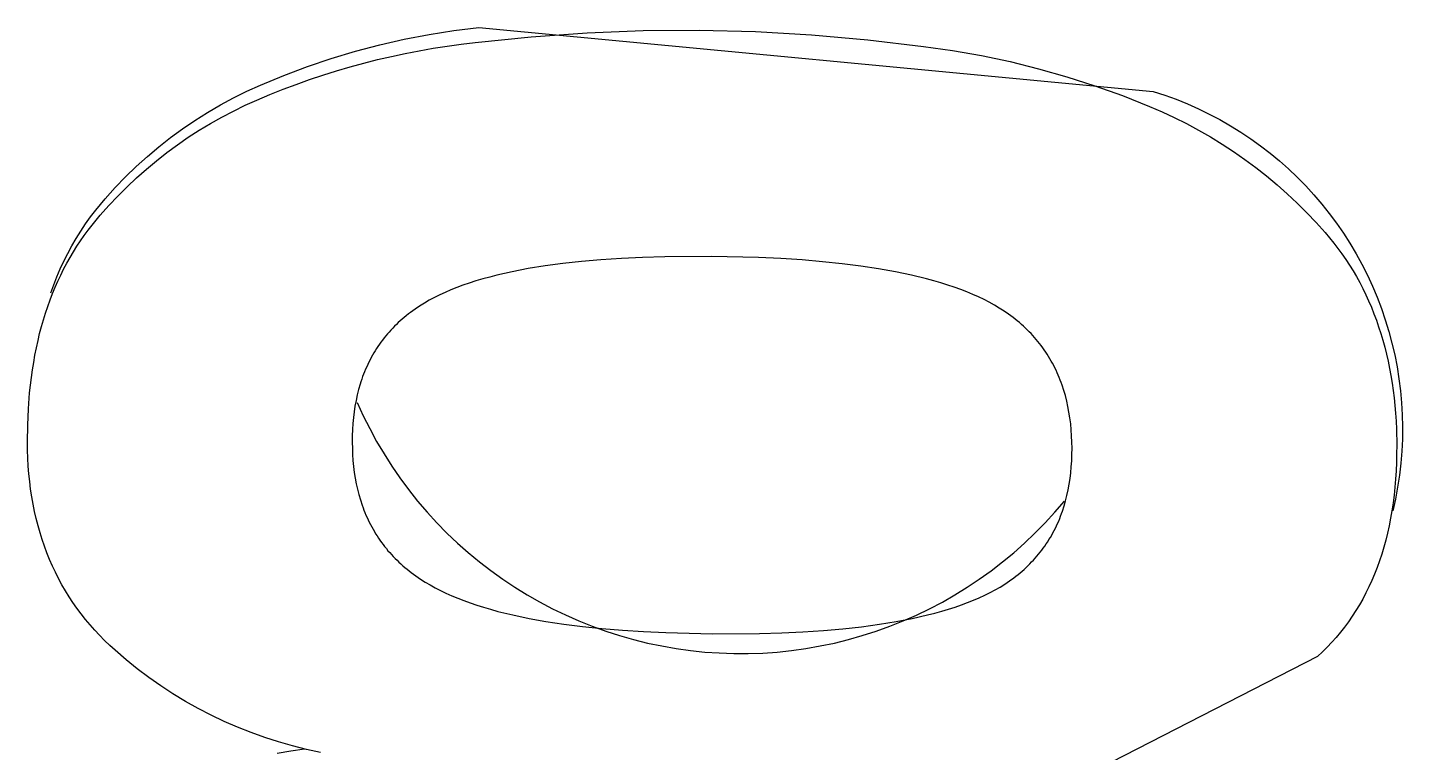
# Model space of a CAD drawing. Header units: millimetres. Extents: x -1421 to 3505, y -683 to 2759.
# Drawn here: x 0.847 to 2.21, y 730.831 to 731.549 of the extents above; entities that cross this region are included whole.
import ezdxf

# ---------------------------------------------------------------- set-up
doc = ezdxf.new("R2010")
doc.units = ezdxf.units.MM
doc.header["$MEASUREMENT"] = 0
doc.layers.add('Utwórz2D linie widoczne', color=7, linetype='Continuous', true_color=0x000000)

msp = doc.modelspace()

# ---------------------------------------------------------------- linework, layer by layer
at = {"layer": 'Utwórz2D linie widoczne'}
for p, q in [((1.2209, 731.5376), (1.2454, 731.5423)), ((1.2454, 731.5423), (1.27, 731.5462)), ((1.27, 731.5462), (1.2948, 731.5493)), ((1.2948, 731.5493), (1.9632, 731.486)), ((1.3465, 731.5401), (1.402, 731.544)), ((1.402, 731.544), (1.4576, 731.5463)), ((1.4576, 731.5463), (1.5132, 731.5468)), ((1.5132, 731.5468), (1.5689, 731.5453)), ((1.5689, 731.5453), (1.6246, 731.542)), ((1.6246, 731.542), (1.6801, 731.5371)), ((1.1724, 731.5257), (1.1966, 731.5321)), ((1.1966, 731.5321), (1.2209, 731.5376)), ((1.2356, 731.5263), (1.2495, 731.5287)), ((1.2495, 731.5287), (1.2633, 731.5309)), ((1.2633, 731.5309), (1.2772, 731.5328)), ((1.2772, 731.5328), (1.2911, 731.5344)), ((1.2911, 731.5344), (1.3465, 731.5401)), ((1.6801, 731.5371), (1.7354, 731.5306)), ((1.7354, 731.5306), (1.7642, 731.5265)), ((1.1249, 731.5106), (1.1485, 731.5186)), ((1.1485, 731.5186), (1.1724, 731.5257)), ((1.1672, 731.5104), (1.1808, 731.5141)), ((1.1808, 731.5141), (1.1944, 731.5175)), ((1.1944, 731.5175), (1.2081, 731.5207)), ((1.2081, 731.5207), (1.2219, 731.5237)), ((1.2219, 731.5237), (1.2356, 731.5263)), ((1.7642, 731.5265), (1.7928, 731.5215)), ((1.7928, 731.5215), (1.8212, 731.5155)), ((1.8212, 731.5155), (1.8495, 731.5085)), ((1.0785, 731.4923), (1.1015, 731.5019)), ((1.1015, 731.5019), (1.1249, 731.5106)), ((1.127, 731.4977), (1.1403, 731.5022)), ((1.1403, 731.5022), (1.1537, 731.5064)), ((1.1537, 731.5064), (1.1672, 731.5104)), ((1.8495, 731.5085), (1.8775, 731.5005)), ((1.8775, 731.5005), (1.9052, 731.4916)), ((1.0517, 731.4797), (1.065, 731.4863)), ((1.065, 731.4863), (1.0785, 731.4923)), ((1.0877, 731.4829), (1.1007, 731.4881)), ((1.1007, 731.4881), (1.1138, 731.493)), ((1.1138, 731.493), (1.127, 731.4977)), ((1.9052, 731.4916), (1.9325, 731.4818)), ((1.9632, 731.486), (1.9745, 731.4823)), ((1.0259, 731.4652), (1.0387, 731.4727)), ((1.0387, 731.4727), (1.0517, 731.4797)), ((1.0631, 731.4722), (1.0748, 731.4774)), ((1.0748, 731.4774), (1.0877, 731.4829)), ((1.9325, 731.4818), (1.9595, 731.471)), ((1.9745, 731.4823), (1.9858, 731.4782)), ((1.9858, 731.4782), (1.9969, 731.4737)), ((1.9969, 731.4737), (2.0079, 731.4688)), ((1.0134, 731.4573), (1.0259, 731.4652)), ((1.0287, 731.4542), (1.04, 731.4605)), ((1.04, 731.4605), (1.0515, 731.4665)), ((1.0515, 731.4665), (1.0631, 731.4722)), ((1.9595, 731.471), (1.9718, 731.4657)), ((1.9718, 731.4657), (1.984, 731.4601)), ((1.984, 731.4601), (1.9961, 731.4541)), ((2.0079, 731.4688), (2.0186, 731.4636)), ((2.0186, 731.4636), (2.0292, 731.458)), ((0.9892, 731.4403), (1.0012, 731.449)), ((1.0012, 731.449), (1.0134, 731.4573)), ((1.0067, 731.4405), (1.0176, 731.4475)), ((1.0176, 731.4475), (1.0287, 731.4542)), ((1.9961, 731.4541), (2.008, 731.4477)), ((2.008, 731.4477), (2.0197, 731.4409)), ((2.0292, 731.458), (2.0396, 731.452)), ((2.0396, 731.452), (2.0498, 731.4457)), ((2.0498, 731.4457), (2.0598, 731.4391)), ((0.9776, 731.4311), (0.9892, 731.4403)), ((0.9855, 731.4254), (0.996, 731.4331)), ((0.996, 731.4331), (1.0067, 731.4405)), ((2.0197, 731.4409), (2.0313, 731.4338)), ((2.0313, 731.4338), (2.0426, 731.4264)), ((2.0598, 731.4391), (2.0695, 731.4321)), ((2.0695, 731.4321), (2.079, 731.4248)), ((0.9553, 731.4117), (0.9663, 731.4216)), ((0.9663, 731.4216), (0.9776, 731.4311)), ((0.9753, 731.4173), (0.9855, 731.4254)), ((2.0426, 731.4264), (2.0538, 731.4187)), ((2.0538, 731.4187), (2.0647, 731.4106)), ((2.079, 731.4248), (2.0882, 731.4171)), ((0.9447, 731.4014), (0.9553, 731.4117)), ((0.9556, 731.4004), (0.9653, 731.409)), ((0.9653, 731.409), (0.9753, 731.4173)), ((2.0647, 731.4106), (2.0754, 731.4022)), ((2.0882, 731.4171), (2.0971, 731.4092)), ((2.0971, 731.4092), (2.1058, 731.4009)), ((0.9246, 731.3797), (0.9345, 731.3907)), ((0.9345, 731.3907), (0.9447, 731.4014)), ((0.937, 731.3823), (0.9462, 731.3915)), ((0.9462, 731.3915), (0.9556, 731.4004)), ((2.0754, 731.4022), (2.0858, 731.3935)), ((2.0858, 731.3935), (2.0959, 731.3845)), ((2.1058, 731.4009), (2.1142, 731.3924)), ((2.1142, 731.3924), (2.1223, 731.3835)), ((0.9151, 731.3683), (0.9246, 731.3797)), ((0.9282, 731.3729), (0.937, 731.3823)), ((2.0959, 731.3845), (2.1058, 731.3753)), ((2.1223, 731.3835), (2.1301, 731.3744)), ((0.9099, 731.3616), (0.9151, 731.3683)), ((0.9114, 731.3534), (0.9196, 731.3633)), ((0.9196, 731.3633), (0.9282, 731.3729)), ((2.1058, 731.3753), (2.1154, 731.3658)), ((2.1154, 731.3658), (2.1246, 731.356)), ((2.1301, 731.3744), (2.1376, 731.3651)), ((2.1376, 731.3651), (2.1447, 731.3554)), ((0.9002, 731.3476), (0.9049, 731.3547)), ((0.9049, 731.3547), (0.9099, 731.3616)), ((0.9075, 731.3484), (0.9114, 731.3534)), ((2.1246, 731.356), (2.1336, 731.3461)), ((2.1447, 731.3554), (2.1515, 731.3456)), ((0.8914, 731.333), (0.8957, 731.3404)), ((0.8957, 731.3404), (0.9002, 731.3476)), ((0.8964, 731.3326), (0.8999, 731.3379)), ((0.8999, 731.3379), (0.9036, 731.3432)), ((0.9036, 731.3432), (0.9075, 731.3484)), ((2.1336, 731.3461), (2.1379, 731.3409)), ((2.1379, 731.3409), (2.1421, 731.3357)), ((2.1515, 731.3456), (2.158, 731.3355)), ((0.8835, 731.3179), (0.8873, 731.3255)), ((0.8873, 731.3255), (0.8914, 731.333)), ((0.8896, 731.3215), (0.8929, 731.3271)), ((0.8929, 731.3271), (0.8964, 731.3326)), ((1.5254, 731.3225), (1.479, 731.3222)), ((1.572, 731.3214), (1.5254, 731.3225)), ((2.1421, 731.3357), (2.1462, 731.3304)), ((2.1462, 731.3304), (2.1501, 731.325)), ((2.1501, 731.325), (2.1539, 731.3195)), ((2.158, 731.3355), (2.1641, 731.3252)), ((2.1641, 731.3252), (2.1699, 731.3147)), ((0.8766, 731.3024), (0.8799, 731.3102)), ((0.8799, 731.3102), (0.8835, 731.3179)), ((0.8804, 731.3041), (0.8833, 731.31)), ((0.8833, 731.31), (0.8864, 731.3158)), ((0.8864, 731.3158), (0.8896, 731.3215)), ((1.3436, 731.3104), (1.3278, 731.3074)), ((1.3604, 731.3131), (1.3436, 731.3104)), ((1.378, 731.3155), (1.3604, 731.3131)), ((1.3964, 731.3175), (1.378, 731.3155)), ((1.4158, 731.3192), (1.3964, 731.3175)), ((1.436, 731.3206), (1.4158, 731.3192)), ((1.4571, 731.3216), (1.436, 731.3206)), ((1.479, 731.3222), (1.4571, 731.3216)), ((1.594, 731.3204), (1.572, 731.3214)), ((1.6151, 731.319), (1.594, 731.3204)), ((1.6353, 731.3173), (1.6151, 731.319)), ((1.6547, 731.3153), (1.6353, 731.3173)), ((1.6732, 731.313), (1.6547, 731.3153)), ((1.6908, 731.3103), (1.6732, 731.313)), ((1.7076, 731.3073), (1.6908, 731.3103)), ((2.1539, 731.3195), (2.1575, 731.3139)), ((2.1575, 731.3139), (2.1611, 731.3083)), ((2.1699, 731.3147), (2.1753, 731.304)), ((0.8735, 731.2944), (0.8766, 731.3024)), ((0.8748, 731.292), (0.8775, 731.2981)), ((0.8775, 731.2981), (0.8804, 731.3041)), ((1.2853, 731.2961), (1.279, 731.2939)), ((1.2919, 731.2982), (1.2853, 731.2961)), ((1.2986, 731.3002), (1.2919, 731.2982)), ((1.3056, 731.3021), (1.2986, 731.3002)), ((1.3127, 731.304), (1.3056, 731.3021)), ((1.3278, 731.3074), (1.3127, 731.304)), ((1.7235, 731.304), (1.7076, 731.3073)), ((1.7385, 731.3003), (1.7235, 731.304)), ((1.7457, 731.2983), (1.7385, 731.3003)), ((1.7526, 731.2963), (1.7457, 731.2983)), ((1.7594, 731.2942), (1.7526, 731.2963)), ((2.1611, 731.3083), (2.1644, 731.3025)), ((2.1644, 731.3025), (2.1677, 731.2966)), ((2.1677, 731.2966), (2.1708, 731.2906)), ((2.1753, 731.304), (2.1803, 731.2931)), ((0.8698, 731.2794), (0.8723, 731.2857)), ((0.8707, 731.2864), (0.8735, 731.2944)), ((0.8723, 731.2857), (0.8748, 731.292)), ((1.2508, 731.2818), (1.2457, 731.2791)), ((1.256, 731.2844), (1.2508, 731.2818)), ((1.2614, 731.2869), (1.256, 731.2844)), ((1.2671, 731.2893), (1.2614, 731.2869)), ((1.273, 731.2917), (1.2671, 731.2893)), ((1.279, 731.2939), (1.273, 731.2917)), ((1.7659, 731.292), (1.7594, 731.2942)), ((1.7723, 731.2897), (1.7659, 731.292)), ((1.7784, 731.2873), (1.7723, 731.2897)), ((1.7843, 731.2849), (1.7784, 731.2873)), ((1.7899, 731.2824), (1.7843, 731.2849)), ((1.7954, 731.2798), (1.7899, 731.2824)), ((2.1708, 731.2906), (2.1737, 731.2846)), ((2.1737, 731.2846), (2.1766, 731.2784)), ((2.1803, 731.2931), (2.185, 731.2821)), ((2.185, 731.2821), (2.1892, 731.2709)), ((0.8653, 731.2664), (0.8675, 731.273)), ((0.8675, 731.273), (0.8698, 731.2794)), ((1.2316, 731.2703), (1.2272, 731.2671)), ((1.2361, 731.2733), (1.2316, 731.2703)), ((1.2408, 731.2763), (1.2361, 731.2733)), ((1.2457, 731.2791), (1.2408, 731.2763)), ((1.8006, 731.2771), (1.7954, 731.2798)), ((1.8057, 731.2743), (1.8006, 731.2771)), ((1.8105, 731.2714), (1.8057, 731.2743)), ((1.8153, 731.2683), (1.8105, 731.2714)), ((1.8198, 731.2652), (1.8153, 731.2683)), ((2.1766, 731.2784), (2.1793, 731.2722)), ((2.1793, 731.2722), (2.1818, 731.2658)), ((2.1892, 731.2709), (2.1931, 731.2596)), ((0.8613, 731.253), (0.8633, 731.2598)), ((0.8633, 731.2598), (0.8653, 731.2664)), ((1.213, 731.2551), (1.2112, 731.2533)), ((1.2149, 731.2569), (1.213, 731.2551)), ((1.2169, 731.2587), (1.2149, 731.2569)), ((1.2188, 731.2604), (1.2169, 731.2587)), ((1.2209, 731.2621), (1.2188, 731.2604)), ((1.2229, 731.2638), (1.2209, 731.2621)), ((1.225, 731.2655), (1.2229, 731.2638)), ((1.2272, 731.2671), (1.225, 731.2655)), ((1.8242, 731.262), (1.8198, 731.2652)), ((1.8284, 731.2586), (1.8242, 731.262)), ((1.8305, 731.2569), (1.8284, 731.2586)), ((1.8325, 731.2551), (1.8305, 731.2569)), ((1.8345, 731.2534), (1.8325, 731.2551)), ((2.1818, 731.2658), (2.1842, 731.2594)), ((2.1842, 731.2594), (2.1865, 731.2528)), ((2.1931, 731.2596), (2.1966, 731.2481)), ((0.8579, 731.2391), (0.8595, 731.2461)), ((0.8595, 731.2461), (0.8613, 731.253)), ((1.2009, 731.2417), (1.1993, 731.2397)), ((1.2025, 731.2437), (1.2009, 731.2417)), ((1.2042, 731.2457), (1.2025, 731.2437)), ((1.2059, 731.2476), (1.2042, 731.2457)), ((1.2076, 731.2495), (1.2059, 731.2476)), ((1.2094, 731.2514), (1.2076, 731.2495)), ((1.2112, 731.2533), (1.2094, 731.2514)), ((1.8364, 731.2516), (1.8345, 731.2534)), ((1.8383, 731.2497), (1.8364, 731.2516)), ((1.8402, 731.2479), (1.8383, 731.2497)), ((1.842, 731.246), (1.8402, 731.2479)), ((1.8438, 731.2441), (1.842, 731.246)), ((1.8455, 731.2421), (1.8438, 731.2441)), ((1.8472, 731.2402), (1.8455, 731.2421)), ((2.1865, 731.2528), (2.1887, 731.2462)), ((2.1887, 731.2462), (2.1907, 731.2395)), ((2.1966, 731.2481), (2.1997, 731.2366)), ((0.8549, 731.2248), (0.8563, 731.232)), ((0.8563, 731.232), (0.8579, 731.2391)), ((1.1907, 731.2269), (1.1894, 731.2247)), ((1.1921, 731.2291), (1.1907, 731.2269)), ((1.1934, 731.2313), (1.1921, 731.2291)), ((1.1948, 731.2334), (1.1934, 731.2313)), ((1.1963, 731.2356), (1.1948, 731.2334)), ((1.1978, 731.2376), (1.1963, 731.2356)), ((1.1993, 731.2397), (1.1978, 731.2376)), ((1.8489, 731.2382), (1.8472, 731.2402)), ((1.8505, 731.2361), (1.8489, 731.2382)), ((1.8521, 731.2341), (1.8505, 731.2361)), ((1.8536, 731.232), (1.8521, 731.2341)), ((1.8551, 731.2299), (1.8536, 731.232)), ((1.8566, 731.2278), (1.8551, 731.2299)), ((1.858, 731.2256), (1.8566, 731.2278)), ((2.1907, 731.2395), (2.1925, 731.2327)), ((2.1925, 731.2327), (2.1943, 731.2257)), ((2.1997, 731.2366), (2.2024, 731.2249)), ((0.8524, 731.2101), (0.8536, 731.2175)), ((0.8536, 731.2175), (0.8549, 731.2248)), ((1.1847, 731.2155), (1.1836, 731.2132)), ((1.1858, 731.2179), (1.1847, 731.2155)), ((1.187, 731.2202), (1.1858, 731.2179)), ((1.1882, 731.2225), (1.187, 731.2202)), ((1.1894, 731.2247), (1.1882, 731.2225)), ((1.8594, 731.2234), (1.858, 731.2256)), ((1.8607, 731.2212), (1.8594, 731.2234)), ((1.862, 731.2189), (1.8607, 731.2212)), ((1.8633, 731.2167), (1.862, 731.2189)), ((1.8645, 731.2144), (1.8633, 731.2167)), ((1.8657, 731.212), (1.8645, 731.2144)), ((2.1943, 731.2257), (2.1959, 731.2187)), ((2.1959, 731.2187), (2.1973, 731.2116)), ((2.2024, 731.2249), (2.2047, 731.2131)), ((0.8504, 731.195), (0.8513, 731.2026)), ((0.8513, 731.2026), (0.8524, 731.2101)), ((1.1787, 731.2009), (1.1779, 731.1984)), ((1.1796, 731.2034), (1.1787, 731.2009)), ((1.1806, 731.2059), (1.1796, 731.2034)), ((1.1815, 731.2083), (1.1806, 731.2059)), ((1.1825, 731.2108), (1.1815, 731.2083)), ((1.1836, 731.2132), (1.1825, 731.2108)), ((1.8668, 731.2097), (1.8657, 731.212)), ((1.8679, 731.2073), (1.8668, 731.2097)), ((1.869, 731.2049), (1.8679, 731.2073)), ((1.87, 731.2024), (1.869, 731.2049)), ((1.871, 731.2), (1.87, 731.2024)), ((1.8719, 731.1975), (1.871, 731.2)), ((2.1973, 731.2116), (2.1987, 731.2044)), ((2.1987, 731.2044), (2.1998, 731.1971)), ((2.2047, 731.2131), (2.2066, 731.2013)), ((2.2066, 731.2013), (2.2081, 731.1894)), ((0.8484, 731.1715), (0.8496, 731.1873)), ((0.8496, 731.1873), (0.8504, 731.195)), ((1.1756, 731.1906), (1.1742, 731.1853)), ((1.1771, 731.1958), (1.1756, 731.1906)), ((1.1779, 731.1984), (1.1771, 731.1958)), ((1.8728, 731.1949), (1.8719, 731.1975)), ((1.8745, 731.1898), (1.8728, 731.1949)), ((1.876, 731.1846), (1.8745, 731.1898)), ((2.1998, 731.1971), (2.2009, 731.1898)), ((2.2009, 731.1898), (2.2018, 731.1823)), ((2.2081, 731.1894), (2.2092, 731.1775)), ((1.172, 731.1743), (1.1712, 731.1686)), ((1.1731, 731.1798), (1.172, 731.1743)), ((1.1742, 731.1853), (1.1731, 731.1798)), ((1.1742, 731.1778), (1.1802, 731.1647)), ((1.8774, 731.1792), (1.876, 731.1846)), ((1.8786, 731.1737), (1.8774, 731.1792)), ((1.8796, 731.1682), (1.8786, 731.1737)), ((2.2018, 731.1823), (2.2026, 731.1747)), ((2.2026, 731.1747), (2.2032, 731.1671)), ((2.2092, 731.1775), (2.2099, 731.1655)), ((0.8477, 731.1552), (0.8484, 731.1715)), ((1.1705, 731.1628), (1.1699, 731.1569)), ((1.1712, 731.1686), (1.1705, 731.1628)), ((1.1802, 731.1647), (1.1866, 731.1519)), ((1.8805, 731.1625), (1.8796, 731.1682)), ((1.8813, 731.1567), (1.8805, 731.1625)), ((2.2032, 731.1671), (2.2037, 731.1593)), ((2.2037, 731.1593), (2.2041, 731.1515)), ((2.2099, 731.1655), (2.2101, 731.1536)), ((0.8475, 731.1386), (0.8477, 731.1552)), ((1.1696, 731.1509), (1.1693, 731.1448)), ((1.1699, 731.1569), (1.1696, 731.1509)), ((1.1866, 731.1519), (1.1935, 731.1393)), ((1.8818, 731.1508), (1.8813, 731.1567)), ((1.8822, 731.1448), (1.8818, 731.1508)), ((2.2041, 731.1515), (2.2044, 731.1355)), ((2.2101, 731.1536), (2.21, 731.1416)), ((0.8476, 731.1305), (0.8475, 731.1386)), ((1.1693, 731.1448), (1.1693, 731.1385)), ((1.1693, 731.1385), (1.1694, 731.1323)), ((1.1694, 731.1323), (1.1696, 731.1262)), ((1.1935, 731.1393), (1.2008, 731.1269)), ((1.8825, 731.1386), (1.8822, 731.1448)), ((1.8826, 731.1324), (1.8825, 731.1386)), ((1.8825, 731.1262), (1.8826, 731.1324)), ((2.2044, 731.1355), (2.2043, 731.1269)), ((2.21, 731.1416), (2.2094, 731.1296)), ((0.8479, 731.1226), (0.8476, 731.1305)), ((0.8483, 731.1147), (0.8479, 731.1226)), ((1.1696, 731.1262), (1.17, 731.1202)), ((1.17, 731.1202), (1.1706, 731.1143)), ((1.2008, 731.1269), (1.2085, 731.1148)), ((1.8819, 731.1141), (1.8823, 731.1201)), ((1.8823, 731.1201), (1.8825, 731.1262)), ((2.2041, 731.1185), (2.2038, 731.1102)), ((2.2043, 731.1269), (2.2041, 731.1185)), ((2.2094, 731.1296), (2.2085, 731.1177)), ((0.8489, 731.107), (0.8483, 731.1147)), ((0.8497, 731.0994), (0.8489, 731.107)), ((1.1706, 731.1143), (1.1713, 731.1085)), ((1.1713, 731.1085), (1.1722, 731.1029)), ((1.2085, 731.1148), (1.2166, 731.103)), ((1.8807, 731.1024), (1.8814, 731.1082)), ((1.8814, 731.1082), (1.8819, 731.1141)), ((2.2038, 731.1102), (2.2033, 731.102)), ((2.2071, 731.1058), (2.2053, 731.0939)), ((2.2085, 731.1177), (2.2071, 731.1058)), ((0.8506, 731.0918), (0.8497, 731.0994)), ((0.8518, 731.0844), (0.8506, 731.0918)), ((1.1722, 731.1029), (1.1733, 731.0973)), ((1.1733, 731.0973), (1.1745, 731.0919)), ((1.1745, 731.0919), (1.1759, 731.0865)), ((1.2166, 731.103), (1.2252, 731.0915)), ((1.2252, 731.0915), (1.2341, 731.0802)), ((1.8776, 731.0858), (1.8788, 731.0912)), ((1.8788, 731.0912), (1.8798, 731.0968)), ((1.8798, 731.0968), (1.8807, 731.1024)), ((2.2026, 731.094), (2.2018, 731.0861)), ((2.2033, 731.102), (2.2026, 731.094)), ((2.2053, 731.0939), (2.2031, 731.0821)), ((0.853, 731.0771), (0.8518, 731.0844)), ((0.8545, 731.0699), (0.853, 731.0771)), ((1.1759, 731.0865), (1.1774, 731.0813)), ((1.1774, 731.0813), (1.1791, 731.0762)), ((1.2341, 731.0802), (1.2434, 731.0693)), ((1.8657, 731.0692), (1.875, 731.0802)), ((1.8748, 731.0753), (1.8763, 731.0805)), ((1.8763, 731.0805), (1.8776, 731.0858)), ((2.2008, 731.0783), (2.1996, 731.0706)), ((2.2031, 731.0821), (2.2005, 731.0705)), ((2.2018, 731.0861), (2.2008, 731.0783)), ((0.8561, 731.0628), (0.8545, 731.0699)), ((1.1791, 731.0762), (1.18, 731.0736)), ((1.18, 731.0736), (1.1809, 731.0712)), ((1.1809, 731.0712), (1.1819, 731.0687)), ((1.1819, 731.0687), (1.1829, 731.0663)), ((1.1829, 731.0663), (1.184, 731.0638)), ((1.184, 731.0638), (1.1851, 731.0615)), ((1.2434, 731.0693), (1.2531, 731.0587)), ((1.856, 731.0587), (1.8657, 731.0692)), ((1.8704, 731.0628), (1.8713, 731.0652)), ((1.8713, 731.0652), (1.8723, 731.0677)), ((1.8723, 731.0677), (1.8731, 731.0702)), ((1.8731, 731.0702), (1.8748, 731.0753)), ((2.1996, 731.0706), (2.1984, 731.0631)), ((0.8579, 731.0557), (0.8561, 731.0628)), ((0.8599, 731.0488), (0.8579, 731.0557)), ((1.1851, 731.0615), (1.1862, 731.0591)), ((1.1862, 731.0591), (1.1874, 731.0568)), ((1.1874, 731.0568), (1.1886, 731.0545)), ((1.1886, 731.0545), (1.1899, 731.0522)), ((1.1899, 731.0522), (1.1912, 731.05)), ((1.1912, 731.05), (1.1925, 731.0478)), ((1.2531, 731.0587), (1.2632, 731.0485)), ((1.8459, 731.0484), (1.856, 731.0587)), ((1.8637, 731.0487), (1.8649, 731.051)), ((1.8649, 731.051), (1.8661, 731.0533)), ((1.8661, 731.0533), (1.8672, 731.0556)), ((1.8672, 731.0556), (1.8683, 731.058)), ((1.8683, 731.058), (1.8694, 731.0603)), ((1.8694, 731.0603), (1.8704, 731.0628)), ((2.1969, 731.0557), (2.1953, 731.0485)), ((2.1984, 731.0631), (2.1969, 731.0557)), ((0.862, 731.042), (0.8599, 731.0488)), ((0.8643, 731.0353), (0.862, 731.042)), ((1.1925, 731.0478), (1.1939, 731.0456)), ((1.1939, 731.0456), (1.1953, 731.0434)), ((1.1953, 731.0434), (1.1968, 731.0413)), ((1.1968, 731.0413), (1.1983, 731.0392)), ((1.1983, 731.0392), (1.1999, 731.0371)), ((1.1999, 731.0371), (1.2014, 731.0351)), ((1.2632, 731.0485), (1.2736, 731.0386)), ((1.2736, 731.0386), (1.2843, 731.0291)), ((1.8248, 731.029), (1.8355, 731.0385)), ((1.8355, 731.0385), (1.8459, 731.0484)), ((1.8556, 731.0356), (1.8571, 731.0377)), ((1.8571, 731.0377), (1.8585, 731.0399)), ((1.8585, 731.0399), (1.8598, 731.042)), ((1.8598, 731.042), (1.8612, 731.0442)), ((1.8612, 731.0442), (1.8625, 731.0464)), ((1.8625, 731.0464), (1.8637, 731.0487)), ((2.1936, 731.0414), (2.1916, 731.0344)), ((2.1953, 731.0485), (2.1936, 731.0414)), ((0.8668, 731.0287), (0.8643, 731.0353)), ((0.8694, 731.0222), (0.8668, 731.0287)), ((1.2014, 731.0351), (1.2031, 731.033)), ((1.2031, 731.033), (1.2047, 731.031)), ((1.2047, 731.031), (1.2064, 731.0291)), ((1.2064, 731.0291), (1.2082, 731.0271)), ((1.2082, 731.0271), (1.21, 731.0252)), ((1.21, 731.0252), (1.2118, 731.0233)), ((1.2118, 731.0233), (1.2137, 731.0215)), ((1.2843, 731.0291), (1.2954, 731.0199)), ((1.8137, 731.0199), (1.8248, 731.029)), ((1.8444, 731.0217), (1.8461, 731.0236)), ((1.8461, 731.0236), (1.8478, 731.0255)), ((1.8478, 731.0255), (1.8494, 731.0275)), ((1.8494, 731.0275), (1.851, 731.0295)), ((1.851, 731.0295), (1.8526, 731.0315)), ((1.8526, 731.0315), (1.8541, 731.0335)), ((1.8541, 731.0335), (1.8556, 731.0356)), ((2.1896, 731.0275), (2.1874, 731.0208)), ((2.1916, 731.0344), (2.1896, 731.0275)), ((0.8722, 731.0158), (0.8694, 731.0222)), ((0.8752, 731.0096), (0.8722, 731.0158)), ((0.8783, 731.0034), (0.8752, 731.0096)), ((1.2137, 731.0215), (1.2156, 731.0197)), ((1.2156, 731.0197), (1.2175, 731.0179)), ((1.2175, 731.0179), (1.2195, 731.0161)), ((1.2195, 731.0161), (1.2215, 731.0143)), ((1.2215, 731.0143), (1.2236, 731.0126)), ((1.2236, 731.0126), (1.2278, 731.0093)), ((1.2278, 731.0093), (1.2323, 731.006)), ((1.2954, 731.0199), (1.3067, 731.0112)), ((1.3067, 731.0112), (1.3184, 731.0028)), ((1.7907, 731.0027), (1.8024, 731.0111)), ((1.8024, 731.0111), (1.8137, 731.0199)), ((1.8291, 731.0074), (1.8311, 731.0091)), ((1.8311, 731.0091), (1.8332, 731.0108)), ((1.8332, 731.0108), (1.8351, 731.0125)), ((1.8351, 731.0125), (1.8371, 731.0143)), ((1.8371, 731.0143), (1.8389, 731.0161)), ((1.8389, 731.0161), (1.8408, 731.0179)), ((1.8408, 731.0179), (1.8426, 731.0198)), ((1.8426, 731.0198), (1.8444, 731.0217)), ((2.185, 731.0142), (2.1825, 731.0077)), ((2.1874, 731.0208), (2.185, 731.0142)), ((0.8816, 730.9973), (0.8783, 731.0034)), ((0.8851, 730.9913), (0.8816, 730.9973)), ((1.2323, 731.006), (1.2368, 731.0029)), ((1.2368, 731.0029), (1.2416, 730.9999)), ((1.2416, 730.9999), (1.2465, 730.997)), ((1.2465, 730.997), (1.2515, 730.9942)), ((1.3184, 731.0028), (1.3303, 730.9948)), ((1.7788, 730.9948), (1.7907, 731.0027)), ((1.8113, 730.995), (1.816, 730.9979)), ((1.816, 730.9979), (1.8205, 731.001)), ((1.8205, 731.001), (1.8249, 731.0041)), ((1.8249, 731.0041), (1.827, 731.0058)), ((1.827, 731.0058), (1.8291, 731.0074)), ((2.1798, 731.0013), (2.1769, 730.9951)), ((2.1825, 731.0077), (2.1798, 731.0013)), ((0.8887, 730.9854), (0.8851, 730.9913)), ((0.8925, 730.9796), (0.8887, 730.9854)), ((1.2515, 730.9942), (1.2568, 730.9915)), ((1.2568, 730.9915), (1.2622, 730.9889)), ((1.2622, 730.9889), (1.2679, 730.9863)), ((1.2679, 730.9863), (1.2738, 730.9839)), ((1.2738, 730.9839), (1.2799, 730.9815)), ((1.3303, 730.9948), (1.3426, 730.9873)), ((1.3426, 730.9873), (1.355, 730.9802)), ((1.7541, 730.9801), (1.7665, 730.9872)), ((1.7665, 730.9872), (1.7788, 730.9948)), ((1.7792, 730.9795), (1.785, 730.9819)), ((1.785, 730.9819), (1.7907, 730.9843)), ((1.7907, 730.9843), (1.7961, 730.9868)), ((1.7961, 730.9868), (1.8014, 730.9895)), ((1.8014, 730.9895), (1.8064, 730.9922)), ((1.8064, 730.9922), (1.8113, 730.995)), ((2.1708, 730.9831), (2.1675, 730.9773)), ((2.1739, 730.9891), (2.1708, 730.9831)), ((2.1769, 730.9951), (2.1739, 730.9891)), ((0.8965, 730.974), (0.8925, 730.9796)), ((0.9007, 730.9684), (0.8965, 730.974)), ((0.905, 730.9629), (0.9007, 730.9684)), ((1.2799, 730.9815), (1.2862, 730.9792)), ((1.2862, 730.9792), (1.2927, 730.977)), ((1.2927, 730.977), (1.2995, 730.9749)), ((1.2995, 730.9749), (1.3064, 730.9729)), ((1.3064, 730.9729), (1.3136, 730.9709)), ((1.3136, 730.9709), (1.3286, 730.9673)), ((1.355, 730.9802), (1.3677, 730.9735)), ((1.3677, 730.9735), (1.3807, 730.9673)), ((1.7284, 730.9672), (1.7414, 730.9735)), ((1.7394, 730.9673), (1.7465, 730.9691)), ((1.7414, 730.9735), (1.7541, 730.9801)), ((1.7465, 730.9691), (1.7535, 730.971)), ((1.7535, 730.971), (1.7602, 730.973)), ((1.7602, 730.973), (1.7668, 730.9751)), ((1.7668, 730.9751), (1.7731, 730.9773)), ((1.7731, 730.9773), (1.7792, 730.9795)), ((2.164, 730.9716), (2.1604, 730.966)), ((2.1675, 730.9773), (2.164, 730.9716)), ((0.9095, 730.9576), (0.905, 730.9629)), ((0.9141, 730.9523), (0.9095, 730.9576)), ((1.3286, 730.9673), (1.3445, 730.9639)), ((1.3445, 730.9639), (1.3613, 730.9609)), ((1.3613, 730.9609), (1.3789, 730.9582)), ((1.3789, 730.9582), (1.3974, 730.9559)), ((1.3807, 730.9673), (1.3938, 730.9615)), ((1.3938, 730.9615), (1.4071, 730.9562)), ((1.3974, 730.9559), (1.4167, 730.9539)), ((1.4071, 730.9562), (1.4206, 730.9513)), ((1.6556, 730.9537), (1.6741, 730.9557)), ((1.6741, 730.9557), (1.6917, 730.9581)), ((1.6885, 730.9513), (1.702, 730.9561)), ((1.6917, 730.9581), (1.7085, 730.9608)), ((1.702, 730.9561), (1.7153, 730.9614)), ((1.7085, 730.9608), (1.7243, 730.9639)), ((1.7153, 730.9614), (1.7284, 730.9672)), ((1.7243, 730.9639), (1.7394, 730.9673)), ((2.1527, 730.9553), (2.1486, 730.9501)), ((2.1566, 730.9606), (2.1527, 730.9553)), ((2.1604, 730.966), (2.1566, 730.9606)), ((0.9189, 730.9472), (0.9141, 730.9523)), ((0.9239, 730.9421), (0.9189, 730.9472)), ((0.9291, 730.9371), (0.9239, 730.9421)), ((1.4167, 730.9539), (1.437, 730.9522)), ((1.4206, 730.9513), (1.4343, 730.9469)), ((1.4343, 730.9469), (1.4481, 730.943)), ((1.437, 730.9522), (1.458, 730.9508)), ((1.4481, 730.943), (1.462, 730.9395)), ((1.458, 730.9508), (1.48, 730.9498)), ((1.48, 730.9498), (1.5264, 730.9487)), ((1.5264, 730.9487), (1.573, 730.949)), ((1.573, 730.949), (1.5949, 730.9497)), ((1.5949, 730.9497), (1.616, 730.9506)), ((1.616, 730.9506), (1.6362, 730.952)), ((1.6362, 730.952), (1.6556, 730.9537)), ((1.6471, 730.9395), (1.661, 730.943)), ((1.661, 730.943), (1.6748, 730.9469)), ((1.6748, 730.9469), (1.6885, 730.9513)), ((2.1444, 730.9451), (2.14, 730.9402)), ((2.1486, 730.9501), (2.1444, 730.9451)), ((0.9344, 730.9323), (0.9291, 730.9371)), ((0.9452, 730.923), (0.9344, 730.9323)), ((1.462, 730.9395), (1.4761, 730.9366)), ((1.4761, 730.9366), (1.4902, 730.9341)), ((1.4902, 730.9341), (1.5044, 730.9321)), ((1.5044, 730.9321), (1.5187, 730.9306)), ((1.5187, 730.9306), (1.533, 730.9297)), ((1.533, 730.9297), (1.5474, 730.9292)), ((1.5474, 730.9292), (1.5617, 730.9292)), ((1.5617, 730.9292), (1.5761, 730.9296)), ((1.5761, 730.9296), (1.5904, 730.9306)), ((1.5904, 730.9306), (1.6047, 730.9321)), ((1.6047, 730.9321), (1.6189, 730.9341)), ((1.6189, 730.9341), (1.633, 730.9366)), ((1.633, 730.9366), (1.6471, 730.9395)), ((2.1307, 730.9308), (2.1258, 730.9262)), ((2.1354, 730.9354), (2.1307, 730.9308)), ((2.14, 730.9402), (2.1354, 730.9354)), ((0.9563, 730.914), (0.9452, 730.923)), ((0.9678, 730.9054), (0.9563, 730.914)), ((2.1258, 730.9262), (1.9219, 730.8216)), ((0.9795, 730.8971), (0.9678, 730.9054)), ((0.9916, 730.8892), (0.9795, 730.8971)), ((1.0039, 730.8817), (0.9916, 730.8892)), ((1.0165, 730.8747), (1.0039, 730.8817)), ((1.0294, 730.868), (1.0165, 730.8747)), ((1.0424, 730.8618), (1.0294, 730.868)), ((1.0557, 730.856), (1.0424, 730.8618)), ((1.0691, 730.8507), (1.0557, 730.856)), ((1.0827, 730.8459), (1.0691, 730.8507)), ((1.0963, 730.8415), (1.0827, 730.8459)), ((1.095, 730.8303), (1.1085, 730.8327)), ((1.1101, 730.8376), (1.0963, 730.8415)), ((1.1085, 730.8327), (1.1221, 730.8347)), ((1.124, 730.8341), (1.1101, 730.8376)), ((1.1379, 730.8311), (1.124, 730.8341))]:
    msp.add_line(p, q, dxfattribs=at)

doc.saveas('drawing.dxf')
